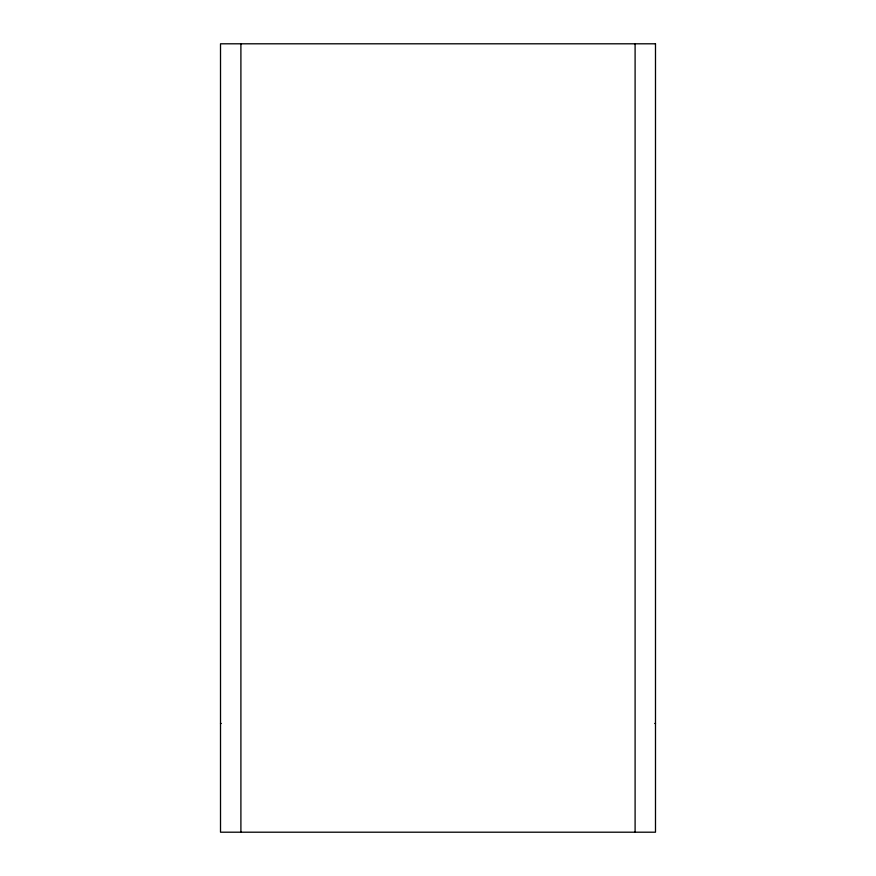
<?xml version="1.0" encoding="UTF-8"?>
<svg xmlns="http://www.w3.org/2000/svg" width="876" height="876" viewBox="0 0 876 876"><rect width="100%" height="100%" fill="white"/><g stroke="black" fill="none" stroke-linecap="round" stroke-linejoin="round"><path stroke-width="1.31" d="M220.511 723.456L221.201 723.456M654.799 723.456L655.489 723.456M635.1 43.8L635.1 832.2M240.9 43.8L240.9 832.2M655.489 43.8L220.511 43.8L220.511 832.2L655.489 832.2L655.489 43.8"/></g></svg>
